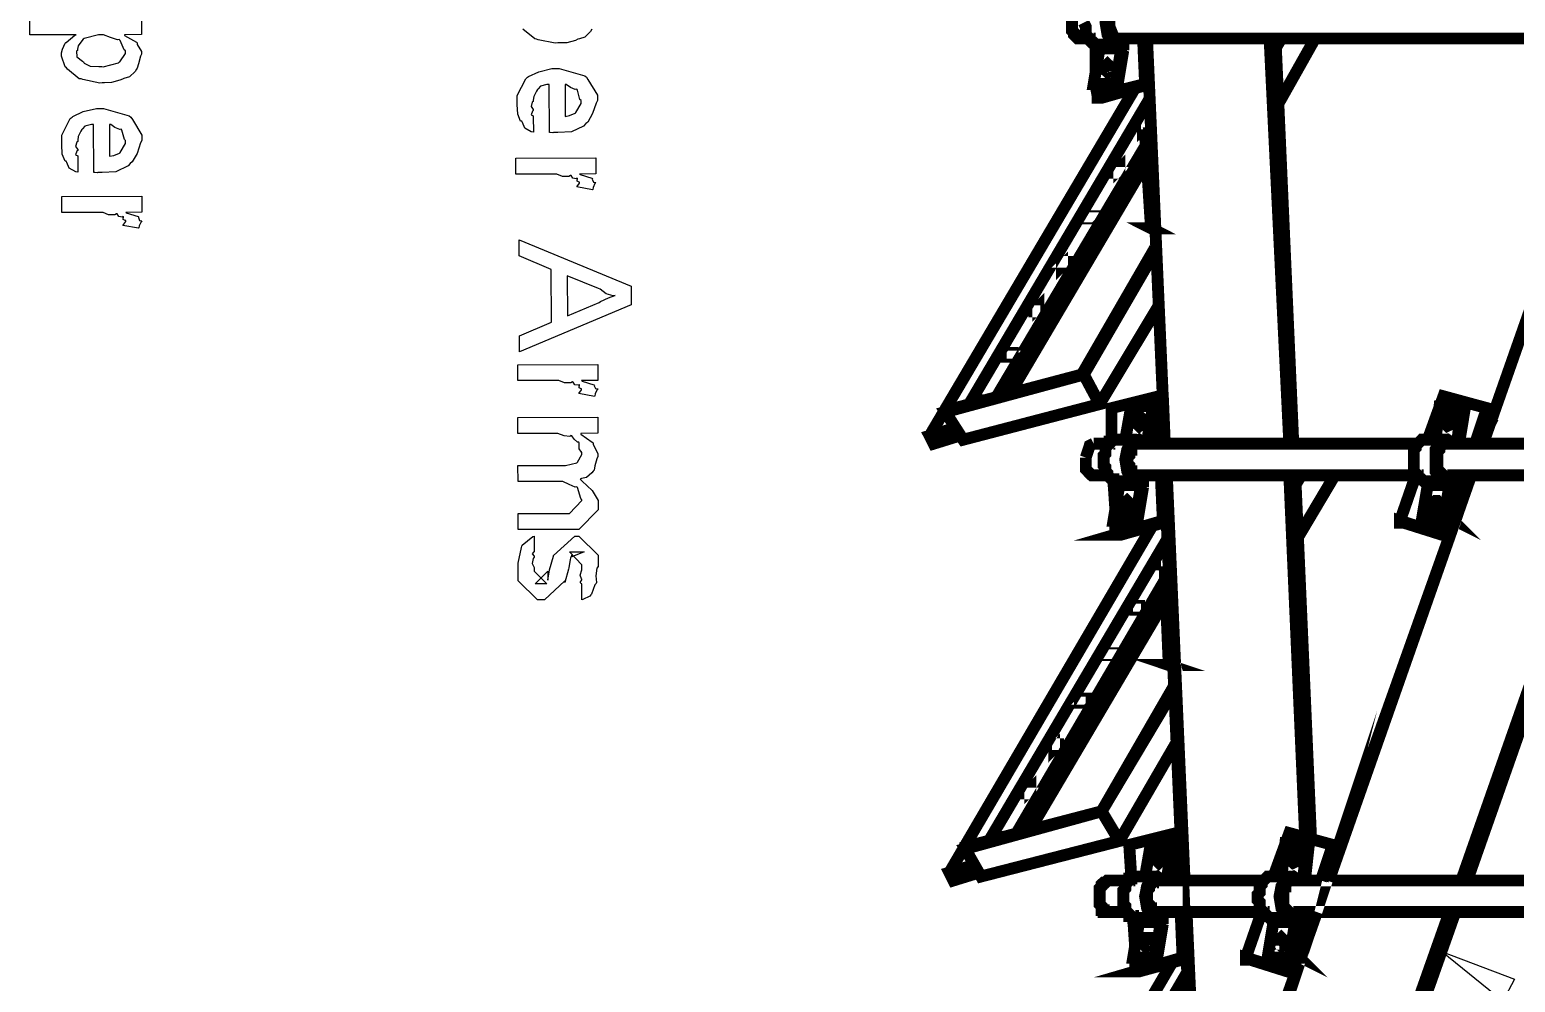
# Model space of a CAD drawing. Extents: x 0.1 to 11.6, y 0.3 to 16.2.
# Drawn here: x 3.621 to 4.874, y 4.354 to 5.157 of the extents above; entities that cross this region are included whole.
import ezdxf

# ---------------------------------------------------------------- set-up
doc = ezdxf.new("R2010")
doc.units = 0
doc.header["$MEASUREMENT"] = 0

msp = doc.modelspace()

# ---------------------------------------------------------------- linework, layer by layer
at = {"color": 0, "const_width": 0.01}
for points in [[(4.51497, 5.17665), (4.50667, 5.17665), (4.50499, 5.17665), (4.50499, 5.17503), (4.50331, 5.17503), (4.50331, 5.17333), (4.50168, 5.17333), (4.50168, 5.17165), (4.5, 5.16997), (4.5, 5.16835), (4.5, 5.16667), (4.5, 5.16499), (4.5, 5.16336), (4.5, 5.16168), (4.5, 5.16), (4.5, 5.15831), (4.5, 5.15668), (4.50168, 5.155), (4.50168, 5.15332), (4.50331, 5.15169), (4.50499, 5.15001), (4.50667, 5.15001), (4.51497, 5.15001)], [(4.54497, 5.17665), (4.53999, 5.18001), (4.535, 5.17833), (4.53, 5.17165), (4.52832, 5.16336), (4.53, 5.15332), (4.535, 5.14665), (4.53999, 5.14501)], [(4.54167, 5.17665), (4.535, 5.17503), (4.53168, 5.16835), (4.53168, 5.16), (4.535, 5.15169), (4.53999, 5.14833)], [(4.50999, 5.16336), (4.51167, 5.16), (4.51167, 5.15831), (4.51167, 5.15668), (4.51167, 5.155), (4.51167, 5.15332), (4.51335, 5.15169), (4.51335, 5.15001), (4.51497, 5.15001), (4.51497, 5.14833), (4.51665, 5.14665), (4.51833, 5.14665), (4.52001, 5.14501), (4.53836, 5.14501)], [(4.52001, 5.12001), (4.52001, 5.14501)], [(4.52165, 5.14501), (4.52333, 5.14501), (4.52333, 5.14333), (4.52333, 5.14165)], [(4.53999, 5.14501), (4.54167, 5.14501), (4.54167, 5.14333), (4.54167, 5.14165), (4.53668, 5.11165), (4.53836, 5.11003), (4.54335, 5.13997)], [(4.53668, 5.15001), (4.92165, 5.15001)], [(4.53999, 5.14833), (4.53836, 5.14833)], [(4.53999, 5.14833), (4.53836, 5.14833)], [(4.54335, 5.13997), (4.54335, 5.14501), (4.54167, 5.14833), (4.53999, 5.14833)], [(4.56168, 5.11165), (4.56, 5.15001)], [(4.56332, 5.15001), (4.57835, 4.80832)], [(4.56332, 5.15001), (4.57835, 4.80832)], [(4.565, 5.11165), (4.56332, 5.15001)], [(4.68332, 4.80832), (4.66667, 5.15001)], [(4.68668, 4.80832), (4.67165, 5.15001)], [(4.67165, 5.14165), (4.67665, 5.15001)], [(4.67165, 5.14501), (4.67503, 5.15001)], [(4.67503, 5.09668), (4.70503, 5.15001)], [(4.96669, 5.15001), (4.84668, 4.80832)], [(4.96669, 5.15001), (4.84668, 4.80832)], [(4.54167, 5.14165), (4.52333, 5.14165), (4.51833, 5.11165), (4.53668, 5.11165)], [(4.53331, 5.12668), (4.53168, 5.125), (4.53168, 5.12332), (4.53168, 5.12169)], [(4.55333, 5.10835), (4.37999, 4.815)], [(4.53836, 5.11003), (4.52001, 5.11003), (4.51833, 5.11165)], [(4.52165, 5.10167), (4.52001, 5.11003)], [(4.565, 5.11165), (4.56332, 5.11165), (4.56168, 5.11165), (4.52165, 5.10167), (4.52165, 5.09999), (4.52333, 5.09999), (4.52501, 5.09999), (4.56, 5.11003), (4.56168, 5.11003), (4.56332, 5.11003), (4.565, 5.11003)], [(4.565, 5.09831), (4.41336, 4.84169)], [(4.565, 5.06999), (4.56168, 5.06836), (4.56668, 4.99001)], [(4.56668, 5.06332), (4.56668, 5.06999), (4.565, 5.06999), (4.56836, 4.99001)], [(4.43668, 4.84831), (4.56332, 5.06168)], [(4.44835, 4.85167), (4.56332, 5.04665)], [(4.56999, 4.99501), (4.56999, 4.99001), (4.56836, 4.99001), (4.56668, 4.99001), (4.56999, 4.98833)], [(4.56999, 4.97331), (4.50836, 4.86664), (4.39501, 4.83664), (4.39333, 4.83501)], [(4.50999, 4.86664), (4.56999, 4.97)], [(4.52333, 4.84169), (4.57335, 4.92503)], [(4.42665, 4.845), (4.42503, 4.845), (4.42333, 4.845)], [(4.57667, 4.84831), (4.57497, 4.84831), (4.57335, 4.84831), (4.53331, 4.83832), (4.53331, 4.81168)], [(4.57497, 4.80832), (4.57335, 4.84831)], [(4.57835, 4.80832), (4.57667, 4.84831)], [(4.85499, 4.83501), (4.85335, 4.83664), (4.85167, 4.83664), (4.84999, 4.83664), (4.84999, 4.83832), (4.81332, 4.84831), (4.80003, 4.81168)], [(4.565, 4.80832), (4.565, 4.81), (4.56999, 4.84), (4.56836, 4.84), (4.55003, 4.84), (4.54497, 4.81168)], [(4.56836, 4.84), (4.56332, 4.81), (4.56332, 4.80832), (4.56168, 4.80832)], [(4.82667, 4.80832), (4.82667, 4.81), (4.83165, 4.84), (4.82835, 4.84), (4.81, 4.84), (4.80664, 4.81168)], [(4.82835, 4.84), (4.82497, 4.81), (4.82335, 4.81), (4.82335, 4.80832), (4.82167, 4.80832)], [(4.84, 4.80832), (4.84999, 4.83832)], [(4.84831, 4.82335), (4.85335, 4.83664)], [(4.40169, 4.82167), (4.37999, 4.815), (4.38336, 4.80832), (4.405, 4.815)], [(4.56, 4.82835), (4.56, 4.82667), (4.55832, 4.82667), (4.55832, 4.82497)], [(4.81999, 4.82835), (4.81999, 4.82667), (4.81836, 4.82497)], [(4.84999, 4.82335), (4.84831, 4.82335), (4.84169, 4.80832)], [(4.84831, 4.81668), (4.85167, 4.82335), (4.84999, 4.82335), (4.845, 4.80832)], [(4.51833, 4.80832), (4.51497, 4.80664), (4.51335, 4.80165), (4.51167, 4.79665)], [(4.53168, 4.80832), (4.51833, 4.80832)], [(4.55501, 4.81168), (4.53668, 4.81168), (4.535, 4.81168), (4.53331, 4.81), (4.53168, 4.81), (4.53168, 4.80832), (4.53, 4.80832), (4.53, 4.80664), (4.52832, 4.80501), (4.52832, 4.80333), (4.52832, 4.80165), (4.52832, 4.80003), (4.52669, 4.79833), (4.52669, 4.79665), (4.52669, 4.79497), (4.52669, 4.79167), (4.52669, 4.78999), (4.52832, 4.78836), (4.52832, 4.78668), (4.52832, 4.785), (4.53, 4.78331), (4.53, 4.78168), (4.53168, 4.78), (4.53331, 4.77832), (4.535, 4.77832), (4.535, 4.77669), (4.53668, 4.77669), (4.55501, 4.77669)], [(4.56168, 4.80832), (4.55664, 4.81168), (4.55003, 4.81), (4.54665, 4.80333), (4.54497, 4.79497), (4.54665, 4.785), (4.55003, 4.77832), (4.55664, 4.77669)], [(4.55501, 4.78), (4.55664, 4.78), (4.55501, 4.78), (4.55333, 4.78), (4.55333, 4.78168), (4.55165, 4.78168), (4.55003, 4.78331), (4.55003, 4.785), (4.54833, 4.785), (4.54833, 4.78668), (4.54833, 4.78836), (4.54833, 4.78999), (4.54665, 4.79167), (4.54665, 4.79335), (4.54665, 4.79497), (4.54665, 4.79665), (4.54833, 4.79833), (4.54833, 4.80003), (4.54833, 4.80165), (4.54833, 4.80333), (4.55003, 4.80333), (4.55003, 4.80501), (4.55165, 4.80664), (4.55333, 4.80832), (4.55501, 4.80832), (4.55664, 4.80832)], [(4.79167, 4.80832), (4.55333, 4.80832)], [(4.56332, 4.81), (4.55832, 4.81)], [(4.70833, 4.80832), (4.71001, 4.80832)], [(4.70833, 4.80832), (4.71001, 4.80832)], [(4.81668, 4.81168), (4.79833, 4.81168), (4.79665, 4.81168), (4.79497, 4.81168), (4.79335, 4.81), (4.79167, 4.80832), (4.78999, 4.80664), (4.78999, 4.80501), (4.78836, 4.80333), (4.78836, 4.80165), (4.78836, 4.80003), (4.78836, 4.79833), (4.78836, 4.79665), (4.78836, 4.79497), (4.78836, 4.79167), (4.78836, 4.78999), (4.78836, 4.78836), (4.78836, 4.78668), (4.78836, 4.785), (4.78999, 4.78331), (4.78999, 4.78168), (4.79167, 4.78168), (4.79167, 4.78), (4.79335, 4.77832), (4.79497, 4.77832), (4.79665, 4.77669), (4.79833, 4.77669), (4.81668, 4.77669)], [(4.82167, 4.80832), (4.81668, 4.81168), (4.81168, 4.81), (4.80664, 4.80333), (4.80664, 4.79497), (4.80664, 4.785), (4.81168, 4.77832), (4.81668, 4.77669)], [(4.815, 4.78), (4.81668, 4.78), (4.815, 4.78), (4.81332, 4.78168), (4.81168, 4.78168), (4.81168, 4.78331), (4.81, 4.785), (4.80832, 4.78668), (4.80832, 4.78836), (4.80832, 4.78999), (4.80832, 4.79167), (4.80832, 4.79335), (4.80832, 4.79497), (4.80832, 4.79665), (4.80832, 4.79833), (4.80832, 4.80003), (4.80832, 4.80165), (4.81, 4.80333), (4.81, 4.80501), (4.81168, 4.80664), (4.81332, 4.80832), (4.815, 4.80832), (4.81668, 4.80832), (4.81836, 4.80832)], [(5.44499, 4.80832), (4.81332, 4.80832)], [(4.82497, 4.81), (4.81999, 4.81)], [(4.51167, 4.79665), (4.51167, 4.79497), (4.51167, 4.79335), (4.51167, 4.79167), (4.51167, 4.78999), (4.51167, 4.78836), (4.51167, 4.78668), (4.51335, 4.785), (4.51497, 4.78331), (4.51665, 4.78168), (4.51833, 4.78168), (4.53, 4.78168)], [(4.55333, 4.78168), (4.79167, 4.78168)], [(4.57667, 4.74333), (4.57497, 4.78168)], [(4.57835, 4.78168), (4.59332, 4.44)], [(4.58003, 4.74333), (4.57835, 4.78168)], [(4.58003, 4.78168), (4.595, 4.44)], [(4.69667, 4.47667), (4.68332, 4.78168)], [(4.70167, 4.47499), (4.68832, 4.78168)], [(4.68832, 4.77333), (4.69336, 4.78168)], [(4.68832, 4.77669), (4.69, 4.78168)], [(4.69, 4.72835), (4.72168, 4.78168)], [(4.83664, 4.78168), (4.715, 4.44)], [(4.83664, 4.78168), (4.71669, 4.44)], [(4.77669, 4.74333), (4.78999, 4.78168)], [(4.81332, 4.78168), (5.44499, 4.78168)], [(4.81332, 4.73167), (4.83003, 4.78168)], [(4.83165, 4.78168), (4.81999, 4.74501)], [(4.83501, 4.78168), (4.82167, 4.74333)], [(4.82835, 4.44), (4.94835, 4.78168)], [(4.83333, 4.44), (4.95335, 4.78168)], [(4.55832, 4.77333), (4.53999, 4.77333), (4.535, 4.74333), (4.55333, 4.74333)], [(4.53668, 4.75168), (4.535, 4.77669)], [(4.53836, 4.77669), (4.53999, 4.77669), (4.53999, 4.77501), (4.53999, 4.77333)], [(4.55664, 4.77669), (4.55832, 4.77669), (4.55832, 4.77501), (4.55832, 4.77333), (4.55333, 4.74333), (4.55501, 4.74164), (4.56, 4.77165)], [(4.55664, 4.78), (4.55501, 4.78)], [(4.56, 4.77165), (4.56, 4.77669), (4.55832, 4.78), (4.55664, 4.78)], [(4.81836, 4.77333), (4.80003, 4.77333), (4.79497, 4.74333), (4.81332, 4.74333)], [(4.79833, 4.77669), (4.80003, 4.77669), (4.80003, 4.77501), (4.80003, 4.77333)], [(4.81668, 4.77669), (4.81836, 4.77669), (4.81836, 4.77501), (4.81836, 4.77333), (4.81332, 4.74333), (4.81668, 4.74164), (4.81999, 4.77165)], [(4.81668, 4.78), (4.815, 4.78)], [(4.81999, 4.77165), (4.81999, 4.77669), (4.81836, 4.78), (4.81668, 4.78)], [(4.55003, 4.75836), (4.54833, 4.75836), (4.54833, 4.75667), (4.54833, 4.75499), (4.54665, 4.75499), (4.54665, 4.75331)], [(4.82497, 4.74832), (4.82335, 4.74333), (4.82167, 4.74333), (4.81999, 4.74501), (4.82335, 4.74333)], [(4.81, 4.75836), (4.80832, 4.75667), (4.80832, 4.75499), (4.80832, 4.75331)], [(4.58003, 4.74333), (4.57835, 4.74333), (4.57667, 4.74333), (4.53668, 4.73167), (4.53836, 4.73167), (4.53999, 4.73167), (4.54167, 4.73167), (4.57667, 4.74164), (4.57835, 4.74164), (4.58003, 4.74164)], [(4.55501, 4.74164), (4.53668, 4.74164), (4.535, 4.74333)], [(4.58333, 4.69499), (4.58165, 4.70167), (4.58501, 4.62169)], [(4.81668, 4.74164), (4.79833, 4.74164), (4.79497, 4.74333)], [(4.815, 4.73167), (4.81999, 4.74501)], [(4.56836, 4.74001), (4.39665, 4.44667)], [(4.53668, 4.73167), (4.53668, 4.74164)], [(4.58165, 4.72999), (4.43001, 4.47331)], [(4.45335, 4.47999), (4.57835, 4.69336)], [(4.58165, 4.70167), (4.57835, 4.69997), (4.58165, 4.62169)], [(4.465, 4.48335), (4.58003, 4.67833)], [(4.58501, 4.62668), (4.58664, 4.62169), (4.58501, 4.62169), (4.58165, 4.62169), (4.58664, 4.62001)], [(4.58664, 4.60499), (4.52501, 4.49832), (4.41, 4.46832), (4.41, 4.46669)], [(4.52501, 4.49832), (4.58664, 4.60167)], [(4.71832, 4.44835), (4.72, 4.45503), (4.715, 4.44)], [(4.53999, 4.47331), (4.58832, 4.55664)], [(4.59831, 4.32667), (4.59831, 4.33333), (4.60167, 4.25331)], [(4.59169, 4.47999), (4.59, 4.47999), (4.58832, 4.47999), (4.54833, 4.47), (4.55003, 4.44336)], [(4.59, 4.44), (4.58832, 4.47999)], [(4.59332, 4.44), (4.59169, 4.47999)], [(4.72499, 4.46669), (4.72331, 4.46832), (4.72168, 4.46832), (4.72, 4.46832), (4.72, 4.47), (4.68332, 4.47999), (4.66997, 4.44336)], [(4.44168, 4.47667), (4.44, 4.47667)], [(4.58165, 4.44), (4.58165, 4.44168), (4.58664, 4.47168), (4.58501, 4.47168), (4.56668, 4.47168), (4.56168, 4.44336)], [(4.58501, 4.47168), (4.58003, 4.44168), (4.58003, 4.44), (4.57835, 4.44), (4.57667, 4.44)], [(4.69499, 4.44), (4.69667, 4.44), (4.69667, 4.44168), (4.69997, 4.47168), (4.69835, 4.47168), (4.68001, 4.47168), (4.67665, 4.44336)], [(4.69835, 4.47168), (4.69499, 4.44168), (4.69336, 4.44168), (4.69336, 4.44), (4.69168, 4.44)], [(4.71001, 4.44), (4.72, 4.47)], [(4.71832, 4.45503), (4.72331, 4.46832)], [(4.57667, 4.46001), (4.57497, 4.45833), (4.57497, 4.45665)], [(4.69, 4.46001), (4.69, 4.45833), (4.68832, 4.45833), (4.68832, 4.45665)], [(4.72, 4.45503), (4.71669, 4.45503), (4.71164, 4.44)], [(4.41835, 4.45335), (4.39665, 4.44667), (4.40001, 4.44), (4.42165, 4.44667)], [(4.57167, 4.44336), (4.55333, 4.44336), (4.55165, 4.44336), (4.55003, 4.44336), (4.55003, 4.44168), (4.54833, 4.44168), (4.54833, 4.44), (4.54665, 4.44), (4.54665, 4.43832), (4.54497, 4.43668), (4.54497, 4.435), (4.54497, 4.43332), (4.54335, 4.43164), (4.54335, 4.43001), (4.54335, 4.42833), (4.54335, 4.42665), (4.54335, 4.42333), (4.54335, 4.42165), (4.54335, 4.41997), (4.54497, 4.41835), (4.54497, 4.41667), (4.54497, 4.41499), (4.54665, 4.41336), (4.54833, 4.41168), (4.54833, 4.41), (4.55003, 4.41), (4.55165, 4.41), (4.55165, 4.40831), (4.55333, 4.40831), (4.57167, 4.40831)], [(4.57667, 4.44), (4.57167, 4.44336), (4.56668, 4.44168), (4.56332, 4.435), (4.56168, 4.42665), (4.56332, 4.41667), (4.56668, 4.41), (4.57167, 4.40831)], [(4.685, 4.44336), (4.66667, 4.44336), (4.66499, 4.44336), (4.66336, 4.44168), (4.66168, 4.44), (4.66, 4.43832), (4.66, 4.43668), (4.65831, 4.435), (4.65831, 4.43332), (4.65831, 4.43164), (4.65831, 4.43001), (4.65668, 4.42833), (4.65668, 4.42665), (4.65668, 4.42333), (4.65831, 4.42165), (4.65831, 4.41997), (4.65831, 4.41835), (4.65831, 4.41667), (4.66, 4.41499), (4.66, 4.41336), (4.66168, 4.41336), (4.66168, 4.41168), (4.66336, 4.41), (4.66499, 4.41), (4.66667, 4.40831), (4.685, 4.40831)], [(4.69168, 4.44), (4.68668, 4.44336), (4.68164, 4.44168), (4.67665, 4.435), (4.67503, 4.42665), (4.67665, 4.41667), (4.68164, 4.41), (4.68668, 4.40831)], [(4.54665, 4.44), (4.53, 4.44), (4.52832, 4.43832), (4.52669, 4.43832), (4.52501, 4.43668), (4.52501, 4.435), (4.52333, 4.43332), (4.52333, 4.43164), (4.52333, 4.43001), (4.52333, 4.42833), (4.52333, 4.42665), (4.52333, 4.42503), (4.52333, 4.42333), (4.52333, 4.42165), (4.52333, 4.41997), (4.52501, 4.41835), (4.52501, 4.41667), (4.52501, 4.41499), (4.52669, 4.41499), (4.52669, 4.41336), (4.52832, 4.41336), (4.53, 4.41336), (4.54665, 4.41336)], [(4.57167, 4.41168), (4.56999, 4.41168), (4.56999, 4.41336), (4.56836, 4.41336), (4.56668, 4.41499), (4.56668, 4.41667), (4.565, 4.41667), (4.565, 4.41835), (4.565, 4.41997), (4.56332, 4.42165), (4.56332, 4.42333), (4.56332, 4.42503), (4.56332, 4.42665), (4.56332, 4.42833), (4.56332, 4.43001), (4.56332, 4.43164), (4.565, 4.43332), (4.565, 4.435), (4.56668, 4.43668), (4.56668, 4.43832), (4.56836, 4.43832), (4.56836, 4.44), (4.56999, 4.44), (4.57167, 4.44), (4.57335, 4.44)], [(4.66168, 4.44), (4.56999, 4.44)], [(4.58003, 4.44168), (4.57497, 4.44168)], [(4.685, 4.41168), (4.68668, 4.41168), (4.685, 4.41168), (4.68332, 4.41336), (4.68164, 4.41336), (4.68164, 4.41499), (4.68001, 4.41667), (4.67833, 4.41835), (4.67833, 4.41997), (4.67833, 4.42165), (4.67833, 4.42333), (4.67833, 4.42503), (4.67833, 4.42665), (4.67833, 4.42833), (4.67833, 4.43001), (4.67833, 4.43164), (4.67833, 4.43332), (4.67833, 4.435), (4.68001, 4.435), (4.68001, 4.43668), (4.68164, 4.43832), (4.68332, 4.44), (4.685, 4.44), (4.68668, 4.44), (4.68832, 4.44)], [(5.38835, 4.44), (4.68332, 4.44)], [(4.69499, 4.44168), (4.68832, 4.44168)], [(4.57497, 4.405), (4.55664, 4.405), (4.55165, 4.375), (4.56999, 4.375)], [(4.55333, 4.38336), (4.55165, 4.40831)], [(4.55501, 4.40831), (4.55664, 4.40668), (4.55664, 4.405)], [(4.57167, 4.40831), (4.57335, 4.40831), (4.57497, 4.40668), (4.57497, 4.405), (4.56999, 4.375), (4.57167, 4.37332), (4.57667, 4.40332)], [(4.56999, 4.41336), (4.66168, 4.41336)], [(4.57167, 4.41168), (4.57335, 4.41168)], [(4.57667, 4.40332), (4.57667, 4.40831), (4.57497, 4.41168), (4.57167, 4.41168)], [(4.59332, 4.375), (4.59169, 4.41336)], [(4.595, 4.41336), (4.60667, 4.14833)], [(4.59668, 4.375), (4.595, 4.41336)], [(4.59668, 4.41336), (4.60835, 4.15001)], [(4.70665, 4.41336), (4.61501, 4.155)], [(4.70665, 4.41336), (4.61501, 4.155)], [(4.64665, 4.375), (4.66, 4.41336)], [(4.68832, 4.405), (4.66997, 4.405), (4.66499, 4.375), (4.68332, 4.375)], [(4.66835, 4.40831), (4.66997, 4.40831), (4.66997, 4.40668), (4.66997, 4.405)], [(4.68668, 4.40831), (4.68832, 4.40831), (4.68832, 4.40668), (4.68832, 4.405), (4.68332, 4.375), (4.685, 4.37332), (4.69, 4.40332)], [(4.68332, 4.41336), (5.38835, 4.41336)], [(4.68332, 4.36333), (4.69997, 4.41336)], [(4.68668, 4.41168), (4.685, 4.41168)], [(4.69, 4.40332), (4.69, 4.40831), (4.68832, 4.41168), (4.68668, 4.41168)], [(4.70167, 4.41336), (4.69, 4.37668)], [(4.70503, 4.41336), (4.69168, 4.375)], [(4.73167, 4.16835), (4.81836, 4.41336)], [(4.73665, 4.16835), (4.82335, 4.41336)], [(4.565, 4.38997), (4.565, 4.38835), (4.56332, 4.38667), (4.56332, 4.38499)], [(4.69499, 4.37999), (4.69336, 4.375), (4.69168, 4.375), (4.69, 4.37668), (4.69336, 4.375)], [(4.68001, 4.38997), (4.67833, 4.38835), (4.67833, 4.38667), (4.67833, 4.38499)], [(4.58501, 4.37169), (4.41336, 4.07835)], [(4.59668, 4.375), (4.595, 4.375), (4.59332, 4.375), (4.55333, 4.36333), (4.55501, 4.36333), (4.55664, 4.36333), (4.59332, 4.37332), (4.595, 4.37332), (4.59668, 4.37332)], [(4.57167, 4.37332), (4.55333, 4.37332), (4.55165, 4.375)], [(4.55333, 4.36333), (4.55333, 4.37332)], [(4.685, 4.37332), (4.66667, 4.37332), (4.66499, 4.375)], [(4.685, 4.36333), (4.69, 4.37668)], [(4.59668, 4.36165), (4.44667, 4.10499)]]:
    msp.add_lwpolyline(points, dxfattribs=at)
at = {"color": 0}
for points in [[(3.7155, 5.16689), (3.7155, 5.15343), (3.70096, 5.15321), (3.70117, 5.15261), (3.71115, 5.14692), (3.71181, 5.14626), (3.71169, 5.14497), (3.7155, 5.13894), (3.7155, 5.13693), (3.71457, 5.13499), (3.71289, 5.12864), (3.71181, 5.12506), (3.71115, 5.12414), (3.70996, 5.12229), (3.70514, 5.11757), (3.70053, 5.11615), (3.69922, 5.11567), (3.69715, 5.11475), (3.68994, 5.11279), (3.68419, 5.11263), (3.68229, 5.11263), (3.68012, 5.11247), (3.66581, 5.11535), (3.6645, 5.11589), (3.66292, 5.116), (3.65283, 5.12424), (3.65213, 5.12522), (3.6511, 5.12619), (3.648, 5.1351), (3.648, 5.13803), (3.648, 5.13803), (3.64882, 5.1409), (3.65088, 5.14606), (3.65147, 5.14671), (3.65175, 5.14671), (3.65929, 5.15278), (3.66015, 5.15321), (3.6211, 5.15321), (3.6211, 5.16667)], [(4.09526, 5.15776), (4.09407, 5.15593), (4.08925, 5.15121), (4.08464, 5.14979), (4.08333, 5.14931), (4.08128, 5.14839), (4.07406, 5.14643), (4.06831, 5.14626), (4.0664, 5.14626), (4.06424, 5.14611), (4.04992, 5.14899), (4.04861, 5.14953), (4.04704, 5.14963), (4.03694, 5.15788)]]:
    msp.add_lwpolyline(points, dxfattribs=at)
for points in [[(3.68121, 5.15321), (3.6791, 5.15315), (3.66704, 5.14996), (3.66624, 5.14931), (3.66515, 5.14794), (3.66206, 5.14372), (3.66146, 5.14094), (3.66146, 5.13997), (3.66069, 5.13926), (3.66097, 5.13444), (3.66558, 5.13086), (3.66644, 5.13021), (3.66689, 5.12912), (3.67219, 5.12663), (3.67942, 5.12631), (3.68186, 5.12631), (3.68306, 5.12619), (3.69601, 5.12956), (3.69683, 5.13021), (3.69706, 5.13037), (3.70182, 5.13726), (3.70182, 5.13954), (3.70079, 5.14035), (3.69749, 5.14844), (3.69661, 5.14908), (3.69515, 5.14893), (3.68924, 5.15088), (3.68321, 5.15321), (3.68121, 5.15321)], [(4.04574, 5.08436), (4.04596, 5.07113), (4.04406, 5.07129), (4.03857, 5.07433), (4.03657, 5.07915), (4.03597, 5.08024), (4.03504, 5.0804), (4.03271, 5.08626), (4.03228, 5.09429), (4.03228, 5.09694), (4.03228, 5.10206), (4.0395, 5.1161), (4.04096, 5.11735), (4.04172, 5.118), (4.05035, 5.12201), (4.06153, 5.12472), (4.06526, 5.12472), (4.06754, 5.12474), (4.08914, 5.1186), (4.09065, 5.11735), (4.0919, 5.1155), (4.09978, 5.10211), (4.09978, 5.0976), (4.09874, 5.0956), (4.09581, 5.08681), (4.09164, 5.07958), (4.09, 5.07829), (4.08817, 5.07622), (4.07796, 5.0714), (4.06646, 5.07069), (4.06267, 5.07069), (4.06222, 5.07053), (4.06011, 5.07069), (4.0594, 5.07069), (4.05919, 5.11128), (4.05729, 5.11117), (4.05176, 5.10992), (4.04975, 5.10758), (4.04921, 5.10693), (4.04839, 5.10553), (4.04617, 5.10113), (4.04574, 5.09804), (4.04574, 5.09694), (4.04492, 5.0964), (4.044, 5.09278), (4.04574, 5.09022), (4.04574, 5.08936), (4.04503, 5.08871), (4.044, 5.08567), (4.04574, 5.08469), (4.04574, 5.08436)], [(4.07264, 5.11128), (4.07264, 5.08436), (4.07264, 5.08436), (4.07617, 5.08518), (4.081, 5.08697), (4.08154, 5.0874), (4.08165, 5.08767), (4.0861, 5.09517), (4.0861, 5.0976), (4.08507, 5.09847), (4.08301, 5.1065), (4.08242, 5.10715), (4.08117, 5.10693), (4.07704, 5.10872), (4.07362, 5.11122), (4.07264, 5.11128)], [(3.66157, 5.05067), (3.66178, 5.03743), (3.65989, 5.0376), (3.6544, 5.04064), (3.6524, 5.04546), (3.65181, 5.04656), (3.65088, 5.04671), (3.64854, 5.05257), (3.64811, 5.0606), (3.64811, 5.06326), (3.64811, 5.06836), (3.65533, 5.08242), (3.65679, 5.08367), (3.65756, 5.08431), (3.66618, 5.08832), (3.67736, 5.09104), (3.6811, 5.09104), (3.68338, 5.09104), (3.70497, 5.0849), (3.70649, 5.08365), (3.70774, 5.08182), (3.7156, 5.06842), (3.7156, 5.06392), (3.71457, 5.0619), (3.71164, 5.05311), (3.70747, 5.0459), (3.70583, 5.0446), (3.704, 5.04254), (3.69379, 5.03771), (3.68229, 5.037), (3.6785, 5.037), (3.67806, 5.03683), (3.67594, 5.037), (3.67524, 5.037), (3.67503, 5.07758), (3.67312, 5.07747), (3.66758, 5.07622), (3.66558, 5.07389), (3.66504, 5.07325), (3.66422, 5.07183), (3.662, 5.06744), (3.66157, 5.06435), (3.66157, 5.06326), (3.66075, 5.06272), (3.65983, 5.05908), (3.66157, 5.05653), (3.66157, 5.05567), (3.66086, 5.05501), (3.65983, 5.05197), (3.66157, 5.051), (3.66157, 5.05067)], [(3.68847, 5.07758), (3.68847, 5.05067), (3.68847, 5.05067), (3.692, 5.05149), (3.69683, 5.05328), (3.69738, 5.05371), (3.69749, 5.05399), (3.70193, 5.06147), (3.70193, 5.06392), (3.7009, 5.06478), (3.69883, 5.07281), (3.69824, 5.07346), (3.697, 5.07324), (3.69287, 5.07503), (3.68946, 5.07753), (3.68847, 5.07758)], [(4.03103, 5.0491), (4.09853, 5.04932), (4.09853, 5.03586), (4.08485, 5.03565), (4.08518, 5.03521), (4.09526, 5.03222), (4.09571, 5.03196), (4.09554, 5.03136), (4.09663, 5.02897), (4.09853, 5.02865), (4.09853, 5.02849), (4.09776, 5.02767), (4.09631, 5.02442), (4.09597, 5.02274), (4.09571, 5.0224), (4.08247, 5.02479), (4.08247, 5.02479), (4.08485, 5.02789), (4.08485, 5.02892), (4.08442, 5.02881), (4.08274, 5.02962), (4.08296, 5.03201), (4.08268, 5.03217), (4.08197, 5.03179), (4.079, 5.03217), (4.07758, 5.03444), (4.07704, 5.03456), (4.07579, 5.03375), (4.07032, 5.03369), (4.06575, 5.03564), (4.06424, 5.03564), (4.03103, 5.03564), (4.03103, 5.0491)], [(3.64822, 5.01676), (3.71571, 5.01699), (3.71571, 5.00353), (3.70204, 5.00331), (3.70236, 5.00288), (3.71246, 4.99989), (3.71289, 4.99962), (3.71272, 4.99903), (3.71382, 4.99664), (3.71571, 4.99631), (3.71571, 4.99615), (3.71496, 4.99533), (3.71349, 4.99208), (3.71317, 4.9904), (3.71289, 4.99007), (3.69965, 4.99246), (3.69965, 4.99246), (3.70204, 4.99556), (3.70204, 4.99658), (3.70161, 4.99647), (3.69993, 4.99729), (3.70014, 4.99968), (3.69987, 4.99983), (3.69917, 4.99946), (3.69618, 4.99983), (3.69476, 5.00211), (3.69422, 5.00222), (3.69299, 5.00142), (3.6875, 5.00136), (3.68294, 5.00331), (3.68143, 5.00331), (3.64822, 5.00331), (3.64822, 5.01676)], [(4.0339, 4.98019), (4.12831, 4.94114), (4.12831, 4.92551), (4.03413, 4.88579), (4.03413, 4.89925), (4.06104, 4.91075), (4.06082, 4.95524), (4.0339, 4.96674), (4.0339, 4.98019)], [(4.07428, 4.94982), (4.07449, 4.91618), (4.1014, 4.92746), (4.10238, 4.92811), (4.10921, 4.93121), (4.11458, 4.93321), (4.11486, 4.93332), (4.11307, 4.933), (4.10715, 4.93474), (4.10215, 4.93853), (4.10075, 4.93918), (4.07428, 4.94982)], [(4.03271, 4.87494), (4.10021, 4.87517), (4.10021, 4.86171), (4.08653, 4.86149), (4.08686, 4.86106), (4.09694, 4.85807), (4.09739, 4.85781), (4.09722, 4.85721), (4.09831, 4.85482), (4.10021, 4.85449), (4.10021, 4.85433), (4.09944, 4.85351), (4.09799, 4.85026), (4.09765, 4.84858), (4.09739, 4.84825), (4.08415, 4.85064), (4.08415, 4.85064), (4.08653, 4.85374), (4.08653, 4.85476), (4.0861, 4.85465), (4.08442, 4.85547), (4.08464, 4.85786), (4.08436, 4.85801), (4.08365, 4.85764), (4.08068, 4.85801), (4.07926, 4.86029), (4.07872, 4.8604), (4.07747, 4.8596), (4.072, 4.85954), (4.06743, 4.86149), (4.06592, 4.86149), (4.03271, 4.86149), (4.03271, 4.87494)], [(4.03276, 4.8304), (4.10026, 4.83062), (4.10026, 4.81717), (4.08572, 4.81694), (4.08583, 4.81635), (4.09549, 4.80974), (4.09614, 4.80892), (4.09614, 4.80756), (4.10026, 4.79997), (4.10026, 4.79742), (4.09933, 4.79563), (4.09776, 4.78961), (4.097, 4.78608), (4.09636, 4.78526), (4.09517, 4.78375), (4.0906, 4.77989), (4.08649, 4.77886), (4.08529, 4.77854), (4.08692, 4.77686), (4.09532, 4.76878), (4.10047, 4.76031), (4.10047, 4.75749), (4.10047, 4.7525), (4.08419, 4.736), (4.07835, 4.736), (4.03299, 4.736), (4.03299, 4.74946), (4.07183, 4.74946), (4.07617, 4.74946), (4.08681, 4.76031), (4.08681, 4.76096), (4.08578, 4.76204), (4.08317, 4.77132), (4.08247, 4.77203), (4.08111, 4.77181), (4.07596, 4.77387), (4.07058, 4.77636), (4.06879, 4.77636), (4.03299, 4.77636), (4.03276, 4.79004), (4.07269, 4.79004), (4.07281, 4.78993), (4.08251, 4.79221), (4.08311, 4.79264), (4.08296, 4.79275), (4.08658, 4.79921), (4.08658, 4.80132), (4.08632, 4.80126), (4.08442, 4.80399), (4.08458, 4.80892), (4.08421, 4.80957), (4.08317, 4.80963), (4.08018, 4.81207), (4.07824, 4.81494), (4.07747, 4.81521), (4.07656, 4.81451), (4.07172, 4.81494), (4.0664, 4.81694), (4.06467, 4.81694), (4.03276, 4.81694), (4.03276, 4.8304)], [(4.04644, 4.73047), (4.04644, 4.71701), (4.04596, 4.71696), (4.04471, 4.7155), (4.04644, 4.71338), (4.04644, 4.71268), (4.04557, 4.71164), (4.04471, 4.70719), (4.04644, 4.70383), (4.04644, 4.70269), (4.04644, 4.70074), (4.05729, 4.69011), (4.05317, 4.6901), (4.04731, 4.69011), (4.05794, 4.70074), (4.05794, 4.69336), (4.05946, 4.70204), (4.06272, 4.71354), (4.06272, 4.71419), (4.08074, 4.73047), (4.08421, 4.73047), (4.10047, 4.71442), (4.10047, 4.70486), (4.09944, 4.70329), (4.09853, 4.69678), (4.09901, 4.69135), (4.09874, 4.69032), (4.0976, 4.68918), (4.09483, 4.68132), (4.0944, 4.68078), (4.09343, 4.67974), (4.08757, 4.67681), (4.08681, 4.67665), (4.08681, 4.69011), (4.08637, 4.69011), (4.08524, 4.69135), (4.08681, 4.69353), (4.08681, 4.69422), (4.08632, 4.69428), (4.08524, 4.69754), (4.08681, 4.7021), (4.08681, 4.70356), (4.08681, 4.70617), (4.07617, 4.71701), (4.0816, 4.71701), (4.08876, 4.71701), (4.07813, 4.71289), (4.07813, 4.7144), (4.07726, 4.71181), (4.07699, 4.71078), (4.07574, 4.70378), (4.07551, 4.70247), (4.07226, 4.69119), (4.07226, 4.69271), (4.05533, 4.67665), (4.05447, 4.67665), (4.04926, 4.67665), (4.03299, 4.69271), (4.03299, 4.70269), (4.03299, 4.70751), (4.03569, 4.72092), (4.03624, 4.722), (4.03651, 4.72265), (4.04531, 4.73014), (4.04644, 4.73047)], [(4.86333, 4.33832), (4.81168, 4.37999), (4.87332, 4.35667), (4.86333, 4.33832)]]:
    msp.add_lwpolyline(points, close=True, dxfattribs=at)
at = {"color": 0, "const_width": 0.01}
for points in [[(4.52669, 5.125), (4.52832, 5.12332), (4.53, 5.12169), (4.53168, 5.12332), (4.53331, 5.125), (4.53168, 5.12668), (4.53, 5.12831), (4.52832, 5.12668), (4.52669, 5.125)], [(4.53, 5.12169), (4.53, 5.12332), (4.53, 5.125), (4.53, 5.12668), (4.53168, 5.12668), (4.53, 5.12668), (4.53, 5.125), (4.53, 5.12332), (4.53, 5.12169)], [(4.56, 5.07497), (4.56168, 5.07667), (4.56332, 5.07667), (4.56332, 5.07835), (4.56168, 5.07835), (4.56, 5.07667), (4.56, 5.07497)], [(4.56332, 5.05832), (4.44, 4.84831), (4.56332, 5.05832)], [(4.53836, 5.03668), (4.53999, 5.03668), (4.53999, 5.03836), (4.53999, 5.03999), (4.53836, 5.03836), (4.53668, 5.03668), (4.53836, 5.03668)], [(4.51497, 4.99832), (4.51665, 4.99832), (4.51833, 5), (4.51665, 5), (4.51497, 5), (4.51335, 4.99832), (4.51497, 4.99832)], [(4.49164, 4.95833), (4.49333, 4.96001), (4.49501, 4.96164), (4.49333, 4.96164), (4.49164, 4.96164), (4.49164, 4.96001), (4.49164, 4.95833)], [(4.47, 4.91997), (4.47168, 4.92165), (4.47168, 4.92333), (4.47, 4.92165), (4.46832, 4.92165), (4.46832, 4.91997), (4.47, 4.91997)], [(4.44667, 4.88167), (4.44835, 4.88167), (4.44997, 4.88336), (4.44997, 4.88499), (4.44835, 4.88499), (4.44667, 4.88336), (4.44499, 4.88167), (4.44667, 4.88167)], [(4.52333, 4.84169), (4.50999, 4.86664), (4.39333, 4.83501), (4.40831, 4.81168), (4.52333, 4.84169)], [(4.55501, 4.82667), (4.55501, 4.82497), (4.55664, 4.82335), (4.55832, 4.82497), (4.56, 4.82497), (4.56, 4.82667), (4.56, 4.82835), (4.55832, 4.83003), (4.55664, 4.83003), (4.55501, 4.82835), (4.55501, 4.82667)], [(4.55664, 4.82335), (4.55664, 4.82497), (4.55664, 4.82667), (4.55664, 4.82835), (4.55832, 4.82835), (4.55832, 4.83003), (4.56, 4.83003), (4.55832, 4.83003), (4.55832, 4.82835), (4.55664, 4.82835), (4.55664, 4.82667), (4.55664, 4.82497), (4.55664, 4.82335)], [(4.815, 4.82667), (4.815, 4.82497), (4.81668, 4.82335), (4.81999, 4.82497), (4.81999, 4.82667), (4.81999, 4.83003), (4.81836, 4.83003), (4.81668, 4.83003), (4.815, 4.82667)], [(4.81668, 4.82667), (4.81836, 4.82835), (4.81999, 4.83003), (4.81836, 4.82835), (4.81668, 4.82667), (4.81668, 4.82497), (4.81668, 4.82335), (4.81668, 4.82497), (4.81668, 4.82667)], [(4.54665, 4.75331), (4.54497, 4.75331), (4.54497, 4.75499), (4.54497, 4.75667), (4.54665, 4.75667), (4.54665, 4.75836), (4.54833, 4.75836), (4.54665, 4.75836), (4.54665, 4.75667), (4.54497, 4.75667), (4.54497, 4.75499), (4.54665, 4.75331)], [(4.54335, 4.75667), (4.54335, 4.75499), (4.54665, 4.75331), (4.54833, 4.75499), (4.54833, 4.75667), (4.54833, 4.75836), (4.54665, 4.75999), (4.54497, 4.75836), (4.54335, 4.75667)], [(4.80501, 4.75667), (4.80501, 4.75499), (4.80501, 4.75331), (4.80664, 4.75331), (4.80832, 4.75331), (4.80832, 4.75499), (4.81, 4.75667), (4.81, 4.75836), (4.80832, 4.75999), (4.80664, 4.75999), (4.80501, 4.75836), (4.80501, 4.75667)], [(4.80664, 4.75667), (4.80664, 4.75836), (4.80832, 4.75836), (4.81, 4.75836), (4.80832, 4.75836), (4.80664, 4.75836), (4.80664, 4.75667), (4.80664, 4.75499), (4.80664, 4.75331), (4.80664, 4.75499), (4.80664, 4.75667)], [(4.81836, 4.72999), (4.815, 4.73167), (4.81332, 4.73167), (4.77669, 4.74333), (4.77669, 4.74164), (4.77832, 4.74164), (4.78, 4.74164), (4.81168, 4.73167), (4.81332, 4.73167), (4.815, 4.73167), (4.81836, 4.72999)], [(4.57667, 4.70665), (4.57835, 4.70833), (4.58003, 4.70833), (4.58003, 4.71001), (4.57835, 4.71001), (4.57667, 4.70833), (4.57497, 4.70833), (4.57497, 4.70665), (4.57667, 4.70665)], [(4.58003, 4.69), (4.45503, 4.47999), (4.58003, 4.69)], [(4.55333, 4.66835), (4.55664, 4.66835), (4.55664, 4.66997), (4.55664, 4.67165), (4.55501, 4.67165), (4.55333, 4.66997), (4.55333, 4.66835)], [(4.53168, 4.62999), (4.53331, 4.62999), (4.535, 4.63167), (4.53331, 4.63167), (4.53168, 4.63167), (4.53, 4.62999), (4.53168, 4.62999)], [(4.50836, 4.59), (4.50999, 4.59169), (4.51167, 4.59332), (4.50999, 4.59332), (4.50836, 4.59332), (4.50667, 4.59169), (4.50667, 4.59), (4.50836, 4.59)], [(4.48503, 4.55165), (4.48665, 4.55333), (4.48833, 4.55333), (4.48833, 4.55501), (4.48665, 4.55501), (4.48503, 4.55333), (4.48503, 4.55165)], [(4.46332, 4.51335), (4.465, 4.51335), (4.465, 4.51497), (4.465, 4.51665), (4.46332, 4.51497), (4.46164, 4.51335), (4.46332, 4.51335)], [(4.53999, 4.47331), (4.52501, 4.49832), (4.41, 4.46669), (4.42333, 4.44336), (4.53999, 4.47331)], [(4.57167, 4.45833), (4.57167, 4.45665), (4.57335, 4.45503), (4.57497, 4.45665), (4.57667, 4.45833), (4.57667, 4.46164), (4.57335, 4.46164), (4.57167, 4.46164), (4.57167, 4.45833)], [(4.57335, 4.45503), (4.57335, 4.45665), (4.57335, 4.45833), (4.57335, 4.46001), (4.57497, 4.46001), (4.57497, 4.46164), (4.57497, 4.46001), (4.57335, 4.46001), (4.57335, 4.45833), (4.57335, 4.45665), (4.57335, 4.45503)], [(4.68668, 4.45833), (4.68668, 4.46001), (4.68832, 4.46001), (4.68832, 4.46164), (4.69, 4.46164), (4.68832, 4.46001), (4.68668, 4.45833), (4.68668, 4.45665), (4.68668, 4.45503), (4.68668, 4.45665), (4.68668, 4.45833)], [(4.685, 4.45833), (4.685, 4.45665), (4.68668, 4.45503), (4.69, 4.45665), (4.69, 4.45833), (4.69, 4.46164), (4.68832, 4.46164), (4.68668, 4.46164), (4.685, 4.45833)], [(4.67333, 4.38835), (4.67503, 4.38667), (4.67665, 4.38499), (4.67833, 4.38667), (4.68001, 4.38835), (4.67833, 4.38997), (4.67665, 4.39165), (4.67503, 4.38997), (4.67333, 4.38835)], [(4.56, 4.38835), (4.56, 4.38667), (4.56168, 4.38499), (4.56332, 4.38499), (4.565, 4.38667), (4.565, 4.38835), (4.565, 4.38997), (4.565, 4.39165), (4.56332, 4.39165), (4.56168, 4.39165), (4.56, 4.38997), (4.56, 4.38835)], [(4.56168, 4.38499), (4.56168, 4.38667), (4.56168, 4.38835), (4.56332, 4.38997), (4.565, 4.38997), (4.56332, 4.38997), (4.56168, 4.38835), (4.56168, 4.38667), (4.56168, 4.38499)], [(4.67833, 4.38997), (4.67665, 4.38997), (4.67665, 4.38835), (4.67503, 4.38667), (4.67665, 4.38667), (4.67665, 4.38499), (4.67665, 4.38667), (4.67503, 4.38667), (4.67665, 4.38667), (4.67665, 4.38835), (4.67665, 4.38997), (4.67833, 4.38997)], [(4.68832, 4.36165), (4.685, 4.36333), (4.68332, 4.36333), (4.64665, 4.375), (4.64665, 4.37332), (4.64833, 4.37332), (4.65001, 4.37332), (4.68164, 4.36333), (4.68332, 4.36333), (4.685, 4.36333), (4.68832, 4.36165)]]:
    msp.add_lwpolyline(points, close=True, dxfattribs=at)

doc.saveas('drawing.dxf')
